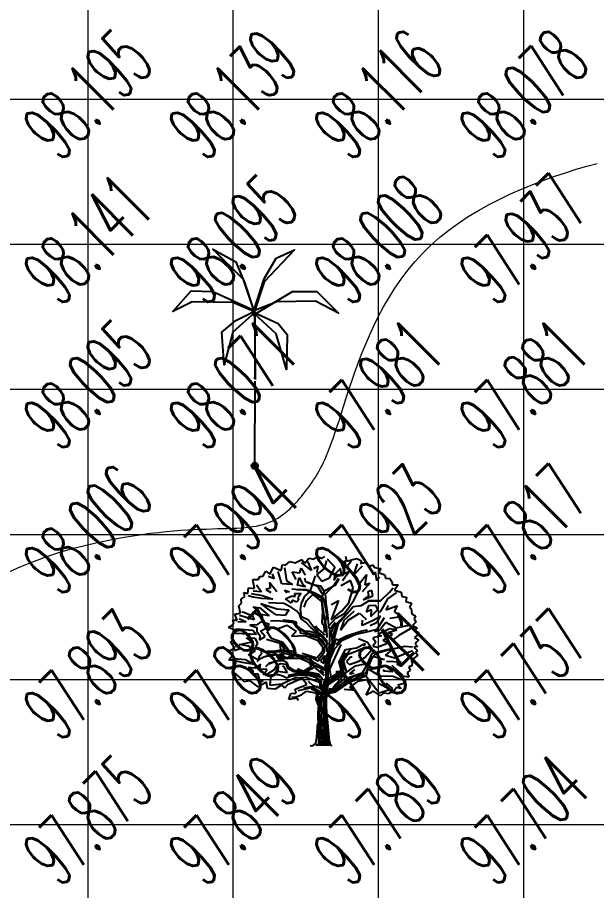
# Model space of a CAD drawing. Header units: millimetres. Extents: x 684983 to 685377, y 990360 to 990509.
# Drawn here: x 685059.05 to 685067.02, y 990431.13 to 990443.17 of the extents above; entities that cross this region are included whole.
import ezdxf

# ---------------------------------------------------------------- set-up
doc = ezdxf.new("R2010")
doc.units = ezdxf.units.MM
for name, color, linetype in [('CASHEW TREE', 7, 'Continuous'), ('SYMBOLS', 7, 'Continuous'), ('trees', 104, 'Continuous')]:
    doc.layers.add(name, color=color, linetype=linetype)
for name, color, linetype, lineweight in [('CON_1', 7, 'Continuous', 9), ('grid', 8, 'Continuous', 9), ('GRID LEVELS', 7, 'Continuous', 13)]:
    doc.layers.add(name, color=color, linetype=linetype, lineweight=lineweight)
doc.styles.get("Standard").update_dxf_attribs({"font": 'RomanS'})

# ---------------------------------------------------------------- blocks, each defined once
blk = doc.blocks.new('A$C11072AF8')
blk.add_hatch(color=3).paths.add_polyline_path([(0.7827, 0.03, 1), (0.7227, 0.03, 1)])
at = {"color": 3}
blk.add_line((0.7527, 0.03), (0.7578, 0.8082), dxfattribs=at)
blk.add_lwpolyline([(0.7538, 0.8315), (0.7578, 0.8627), (0.7578, 1.4423), (0.553, 1.2582), (0.4711, 0.9582), (0.4506, 1.2582), (0.5803, 1.3673), (0.7441, 1.4491), (0.553, 1.5309), (0.1775, 1.5377), (0, 1.4491), (0.1707, 1.64), (0.3687, 1.6332), (0.7441, 1.4627), (0.6486, 1.7423), (0.3687, 2.0219), (0.5803, 1.9059), (0.6622, 1.7082), (0.7441, 1.4559), (0.8397, 1.7491), (0.9489, 1.94), (1.1196, 2.015), (0.8397, 1.7218), (0.7373, 1.415), (1.0991, 1.6332), (1.3244, 1.6332), (1.5224, 1.4355), (1.3108, 1.5446), (0.9558, 1.5377), (0.7305, 1.4491), (0.9694, 1.34), (1.0513, 1.2377), (1.0445, 0.9173), (0.9489, 1.2446), (0.751, 1.4287), (0.7578, 0.8354), (0.7591, 0.8234)], dxfattribs=at)
blk.add_circle((0.7527, 0.03), 0.03, dxfattribs=at)
blk = doc.blocks.new('A$C0CA14312')
blk.add_blockref('A$C11072AF8', (0, 0))
blk = doc.blocks.new('CCONUT')
at = {"xscale": 0.6000000000000001, "yscale": 0.6000000000000001, "zscale": 0.6000000000000001}
blk.add_blockref('A$C0CA14312', (-0.4516, -0.018), dxfattribs=at)
blk = doc.blocks.new('A$C29B74AC5')
at = {"layer": 'trees', "color": 84, "true_color": 0x2aaf18}
for p, q in [((1.201, 3.782), (1.292, 3.856)), ((1.292, 3.856), (1.398, 3.831)), ((1.398, 3.831), (1.538, 3.897)), ((1.686, 3.93), (1.793, 3.905)), ((1.793, 3.905), (1.876, 3.963)), ((1.876, 3.963), (1.958, 3.922)), ((1.958, 3.922), (2.024, 3.963)), ((2.451, 3.971), (2.476, 3.864)), ((2.476, 3.864), (2.69, 3.922)), ((2.789, 3.872), (2.764, 3.815)), ((2.764, 3.815), (2.855, 3.839)), ((2.855, 3.839), (2.953, 3.757)), ((0.724, 3.543), (0.79, 3.658)), ((0.872, 3.593), (0.946, 3.741)), ((0.946, 3.741), (1.111, 3.667)), ((1.111, 3.667), (1.135, 3.798)), ((1.135, 3.798), (1.201, 3.782)), ((1.174, 3.724), (1.216, 3.453)), ((2.953, 3.757), (3.027, 3.79)), ((3.027, 3.79), (3.06, 3.732)), ((3.06, 3.732), (3.192, 3.708)), ((3.192, 3.708), (3.143, 3.626)), ((0.551, 3.289), (0.518, 3.478)), ((0.518, 3.478), (0.625, 3.478)), ((0.666, 3.552), (0.724, 3.543)), ((3.143, 3.626), (3.274, 3.576)), ((3.274, 3.576), (3.291, 3.511)), ((3.381, 3.502), (3.422, 3.437)), ((0.428, 3.305), (0.551, 3.289)), ((3.439, 3.371), (3.554, 3.371)), ((3.554, 3.371), (3.48, 3.256)), ((0.271, 3.067), (0.346, 3.124)), ((0.346, 3.124), (0.329, 3.206)), ((0.329, 3.206), (0.411, 3.19)), ((3.48, 3.256), (3.62, 3.215)), ((3.62, 3.215), (3.628, 3.124)), ((3.628, 3.124), (3.727, 3.108)), ((3.727, 3.108), (3.718, 3.017)), ((0.14, 2.754), (0.255, 2.779)), ((0.189, 2.631), (0.14, 2.754)), ((3.792, 2.894), (3.825, 2.869)), ((3.825, 2.869), (3.842, 2.762)), ((3.842, 2.762), (3.916, 2.721)), ((0.115, 2.549), (0.099, 2.631)), ((0.099, 2.631), (0.189, 2.631)), ((3.932, 2.598), (3.858, 2.516)), ((3.891, 2.655), (3.932, 2.598)), ((0.008, 2.475), (0.115, 2.549)), ((0.14, 2.417), (0.008, 2.475)), ((0.066, 2.318), (0.14, 2.417)), ((3.858, 2.516), (3.949, 2.466)), ((3.949, 2.466), (3.899, 2.417)), ((3.899, 2.417), (3.99, 2.368)), ((0.049, 2.17), (0.099, 2.22)), ((0.099, 2.22), (0.066, 2.318)), ((3.949, 2.318), (3.899, 2.269)), ((3.899, 2.269), (3.99, 2.22)), ((3.99, 2.22), (3.94, 2.17)), ((3.99, 2.368), (3.949, 2.318)), ((3.957, 2.08), (3.883, 2.064)), ((3.883, 2.064), (3.957, 1.998)), ((3.94, 2.17), (3.908, 2.129)), ((0.082, 1.883), (0, 1.99)), ((3.957, 1.998), (3.916, 1.957)), ((3.916, 1.957), (3.965, 1.899)), ((0.156, 1.644), (0.107, 1.792)), ((3.842, 1.677), (3.776, 1.652)), ((3.776, 1.652), (3.809, 1.578)), ((3.825, 1.784), (3.85, 1.726)), ((3.85, 1.726), (3.842, 1.677)), ((0.099, 1.554), (0.156, 1.644)), ((0.271, 1.406), (0.099, 1.554)), ((3.809, 1.578), (3.743, 1.537)), ((3.743, 1.537), (3.776, 1.439)), ((0.337, 1.34), (0.271, 1.406)), ((0.461, 1.357), (0.337, 1.34)), ((0.625, 1.233), (0.461, 1.357)), ((0.798, 1.332), (0.625, 1.233)), ((3.371, 1.176), (3.141, 1.307)), ((3.776, 1.439), (3.628, 1.455)), ((3.718, 1.34), (3.653, 1.299)), ((0.979, 1.184), (0.823, 1.2)), ((1.119, 1.274), (0.979, 1.184)), ((1.308, 1.093), (1.423, 1.102)), ((3.036, 1.143), (2.887, 1.061)), ((3.184, 1.044), (3.036, 1.143)), ((3.157, 1.11), (3.371, 1.176)), ((3.249, 1.102), (3.184, 1.044)), ((3.365, 1.085), (3.249, 1.102)), ((3.43, 1.184), (3.365, 1.085)), ((3.439, 1.102), (3.43, 1.184)), ((3.521, 1.217), (3.439, 1.102)), ((3.62, 1.2), (3.521, 1.217)), ((3.546, 1.266), (3.62, 1.2)), ((1.267, 0.97), (1.308, 1.093)), ((1.44, 0.995), (1.267, 0.97)), ((1.473, 0.945), (1.44, 0.995))]:
    blk.add_line(p, q, dxfattribs=at)
at = {"layer": 'trees', "color": 62, "true_color": 0xacc205}
for p, q in [((1.742, 3.667), (1.536, 3.839)), ((2.351, 3.708), (2.227, 3.593)), ((0.625, 3.478), (0.666, 3.552)), ((1.125, 3.387), (1.043, 3.65)), ((2.104, 3.502), (1.956, 3.437)), ((2.894, 3.585), (2.861, 3.371)), ((3.291, 3.511), (3.381, 3.502)), ((3.422, 3.437), (3.439, 3.371)), ((0.697, 3.223), (0.525, 3.239)), ((1.174, 3.256), (1.279, 3.225)), ((2.631, 3.05), (2.746, 3.28)), ((3.19, 3.042), (3.371, 3.215)), ((0.222, 2.927), (0.28, 2.984)), ((0.255, 2.779), (0.222, 2.927)), ((0.28, 2.984), (0.271, 3.067)), ((0.681, 2.976), (1.018, 2.869)), ((2.943, 3.05), (3.19, 3.042)), ((3.718, 3.017), (3.834, 2.984)), ((3.834, 2.984), (3.792, 2.894)), ((0.854, 2.721), (0.681, 2.746)), ((0.377, 2.598), (0.204, 2.59)), ((3.916, 2.721), (3.891, 2.655)), ((0.154, 2.45), (0.516, 2.417)), ((0.673, 2.401), (0.821, 2.483)), ((3.908, 2.129), (3.957, 2.08)), ((0.747, 1.858), (0.648, 1.809)), ((0.829, 1.948), (0.738, 1.965)), ((3.965, 1.899), (3.825, 1.784)), ((3.419, 1.687), (3.642, 1.48)), ((2.877, 1.463), (3.157, 1.11)), ((3.453, 1.447), (3.174, 1.455)), ((3.304, 1.315), (3.437, 1.2)), ((3.628, 1.455), (3.718, 1.34)), ((2.887, 1.061), (2.978, 1.25))]:
    blk.add_line(p, q, dxfattribs=at)
at = {"layer": 'trees', "color": 97, "true_color": 0x279b30}
for p, q in [((1.538, 3.897), (1.604, 3.823)), ((1.604, 3.823), (1.686, 3.93)), ((1.66, 3.856), (1.742, 3.667)), ((2.014, 3.708), (2.063, 3.88)), ((2.071, 3.913), (2.227, 3.741)), ((2.474, 3.732), (2.433, 3.88)), ((2.573, 3.864), (2.474, 3.732)), ((1.495, 3.617), (1.528, 3.716)), ((1.528, 3.716), (1.61, 3.568)), ((1.791, 3.708), (1.874, 3.757)), ((1.874, 3.757), (1.857, 3.626)), ((1.857, 3.576), (2.014, 3.708)), ((2.227, 3.741), (2.104, 3.502)), ((2.631, 3.576), (2.705, 3.806)), ((2.803, 3.757), (2.631, 3.576)), ((0.961, 3.494), (0.845, 3.543)), ((0.919, 3.601), (0.961, 3.494)), ((1.421, 3.478), (1.339, 3.642)), ((3.108, 3.453), (3.083, 3.642)), ((3.157, 3.535), (3.108, 3.453)), ((0.59, 3.371), (0.697, 3.223)), ((0.878, 3.297), (0.788, 3.272)), ((1.018, 3.223), (0.862, 3.42)), ((0.862, 3.42), (0.878, 3.297)), ((0.483, 3.19), (0.714, 3.149)), ((0.788, 3.272), (0.895, 3.206)), ((3.519, 3.206), (3.33, 3.075)), ((3.544, 2.927), (3.305, 2.836)), ((3.478, 2.812), (3.544, 2.927)), ((0.294, 2.812), (0.508, 2.721)), ((3.61, 2.705), (3.478, 2.812)), ((0.228, 2.664), (0.377, 2.598)), ((0.541, 2.639), (0.237, 2.729)), ((3.297, 2.59), (3.511, 2.466)), ((3.379, 2.672), (3.61, 2.705)), ((3.346, 2.368), (3.527, 2.425)), ((3.527, 2.425), (3.371, 2.45)), ((3.511, 2.466), (3.823, 2.532)), ((3.84, 2.466), (3.568, 2.31)), ((0.59, 2.327), (0.154, 2.351)), ((3.568, 2.31), (3.415, 2.199)), ((0, 1.99), (0.14, 2.039)), ((0.14, 2.039), (0.049, 2.17)), ((0.261, 2.039), (0.13, 1.99)), ((0.154, 2.096), (0.261, 2.039)), ((0.237, 2.121), (0.5, 2.179)), ((0.426, 2.088), (0.237, 2.121)), ((3.453, 2.031), (3.692, 2.088)), ((3.692, 2.088), (3.856, 2.072)), ((3.856, 1.99), (3.478, 1.833)), ((0.121, 1.825), (0.36, 1.809)), ((0.294, 1.743), (0.146, 1.776)), ((0.549, 1.702), (0.294, 1.743)), ((3.305, 1.661), (3.445, 1.546)), ((3.313, 1.768), (3.618, 1.759)), ((3.618, 1.759), (3.527, 1.71)), ((3.527, 1.71), (3.618, 1.677)), ((3.445, 1.546), (3.248, 1.562)), ((3.618, 1.381), (3.453, 1.447))]:
    blk.add_line(p, q, dxfattribs=at)
at = {"layer": 'trees', "color": 97, "true_color": 0x25742c}
for p, q in [((2.69, 3.922), (2.789, 3.872)), ((0.79, 3.658), (0.872, 3.593)), ((2.367, 3.568), (2.351, 3.708)), ((1.339, 3.642), (1.495, 3.617)), ((1.446, 3.363), (1.487, 3.519)), ((1.487, 3.519), (1.561, 3.379)), ((1.627, 3.428), (1.602, 3.511)), ((1.956, 3.437), (1.857, 3.576)), ((2.195, 3.338), (2.31, 3.511)), ((2.227, 3.593), (2.211, 3.469)), ((2.211, 3.469), (2.293, 3.585)), ((2.244, 3.371), (2.318, 3.502)), ((2.524, 3.642), (2.367, 3.568)), ((2.392, 3.461), (2.524, 3.642)), ((2.721, 3.363), (2.894, 3.585)), ((0.411, 3.19), (0.428, 3.305)), ((1.347, 3.379), (1.125, 3.387)), ((1.216, 3.453), (1.347, 3.379)), ((1.619, 3.33), (1.446, 3.363)), ((1.561, 3.379), (1.619, 3.33)), ((1.775, 3.371), (1.627, 3.428)), ((1.882, 3.33), (1.652, 3.428)), ((1.94, 3.338), (1.775, 3.371)), ((2.4, 3.371), (2.355, 3.348)), ((2.557, 3.461), (2.4, 3.371)), ((2.614, 3.305), (2.557, 3.461)), ((2.96, 3.404), (2.803, 3.223)), ((2.861, 3.371), (2.96, 3.404)), ((3.371, 3.215), (3.453, 3.305)), ((0.525, 3.108), (0.418, 3.141)), ((0.697, 3.083), (0.525, 3.108)), ((0.714, 3.149), (0.936, 3.067)), ((1.223, 3.193), (1.174, 3.256)), ((1.199, 3.075), (1.314, 3.132)), ((1.314, 3.132), (1.405, 3.132)), ((1.405, 3.132), (1.388, 3.19)), ((1.635, 3.264), (1.43, 3.264)), ((2.935, 3.141), (2.82, 3.058)), ((2.82, 3.058), (3.025, 3.141)), ((3.001, 3.247), (2.918, 3.223)), ((2.918, 3.223), (2.935, 3.141)), ((3.025, 3.141), (3.001, 3.247)), ((0.887, 2.828), (0.681, 2.976)), ((0.936, 3.067), (0.697, 3.083)), ((1.166, 2.976), (0.845, 2.993)), ((1.323, 2.894), (1.166, 2.976)), ((1.323, 2.984), (1.199, 3.075)), ((1.339, 3.05), (1.323, 2.984)), ((1.43, 3.009), (1.339, 3.05)), ((1.471, 3.05), (1.43, 3.009)), ((1.454, 3.099), (1.471, 3.05)), ((2.779, 2.935), (2.943, 3.034)), ((2.935, 2.927), (2.886, 2.803)), ((2.935, 3.04), (2.943, 3.05)), ((3.091, 2.935), (2.935, 2.927)), ((2.943, 3.034), (3.182, 3.034)), ((3.132, 2.853), (3.091, 2.935)), ((3.33, 3.075), (3.19, 2.828)), ((3.305, 2.836), (3.354, 2.935)), ((0.516, 2.803), (0.648, 2.82)), ((0.714, 2.68), (0.516, 2.803)), ((0.648, 2.82), (0.525, 2.91)), ((0.525, 2.91), (0.664, 2.886)), ((0.664, 2.886), (0.854, 2.721)), ((0.681, 2.746), (0.714, 2.68)), ((1.002, 2.738), (0.887, 2.828)), ((2.886, 2.803), (2.993, 2.853)), ((2.993, 2.853), (2.984, 2.705)), ((2.984, 2.705), (3.132, 2.853)), ((3.19, 2.828), (3.167, 2.784)), ((0.508, 2.721), (0.541, 2.639)), ((0.681, 2.598), (0.599, 2.532)), ((0.854, 2.549), (0.681, 2.598)), ((1.035, 2.614), (0.887, 2.606)), ((2.803, 2.516), (2.812, 2.631)), ((3.034, 2.623), (2.803, 2.516)), ((2.886, 2.647), (2.86, 2.64)), ((2.968, 2.516), (3.116, 2.59)), ((3.182, 2.713), (3.034, 2.623)), ((3.116, 2.59), (3.182, 2.713)), ((3.116, 2.442), (3.272, 2.688)), ((3.165, 2.417), (3.297, 2.59)), ((0.599, 2.532), (0.451, 2.524)), ((0.451, 2.524), (0.599, 2.475)), ((0.516, 2.417), (0.59, 2.327)), ((0.599, 2.475), (0.599, 2.401)), ((0.599, 2.401), (0.664, 2.31)), ((0.771, 2.286), (0.673, 2.401)), ((0.903, 2.244), (0.813, 2.384)), ((0.821, 2.483), (0.854, 2.549)), ((1, 2.444), (1.01, 2.442)), ((2.672, 2.335), (2.869, 2.376)), ((2.795, 2.409), (2.91, 2.425)), ((2.869, 2.376), (3.116, 2.442)), ((3.061, 2.392), (3.165, 2.417)), ((3.371, 2.45), (3.132, 2.327)), ((0.5, 2.179), (0.385, 2.261)), ((0.385, 2.261), (0.557, 2.253)), ((0.557, 2.253), (0.615, 2.146)), ((0.664, 2.31), (0.656, 2.22)), ((0.656, 2.22), (0.771, 2.286)), ((2.91, 2.162), (2.726, 2.239)), ((3.206, 2.302), (3.025, 2.261)), ((3.025, 2.261), (3.091, 2.17)), ((3.132, 2.327), (3.206, 2.302)), ((3.239, 2.212), (3.437, 2.327)), ((3.33, 2.146), (3.239, 2.212)), ((3.437, 2.327), (3.346, 2.368)), ((0.574, 1.998), (0.426, 2.088)), ((0.615, 2.146), (0.574, 2.072)), ((0.574, 2.072), (0.681, 2.006)), ((2.639, 1.965), (2.795, 2.039)), ((2.68, 2.047), (2.861, 2.138)), ((2.861, 2.138), (2.845, 2.084)), ((2.861, 1.85), (3.009, 2.022)), ((3.009, 2.022), (2.91, 2.162)), ((3.437, 2.039), (3.001, 1.932)), ((3.091, 2.17), (3.025, 2.088)), ((3.025, 2.088), (3.116, 2.064)), ((3.083, 1.932), (3.437, 2.039)), ((3.116, 2.064), (3.33, 2.146)), ((3.289, 1.891), (3.453, 2.031)), ((0.016, 1.792), (0.082, 1.883)), ((0.426, 1.907), (0.574, 1.998)), ((0.64, 1.792), (0.426, 1.907)), ((0.697, 1.924), (0.64, 1.858)), ((0.64, 1.858), (0.64, 1.792)), ((0.681, 2.006), (0.697, 1.924)), ((0.87, 1.899), (0.747, 1.858)), ((0.804, 1.866), (0.79, 1.852)), ((1.002, 1.907), (0.804, 1.866)), ((0.985, 1.924), (0.87, 1.899)), ((1.981, 1.924), (2.014, 1.965)), ((2.59, 1.852), (2.557, 1.858)), ((2.729, 1.768), (2.861, 1.85)), ((3.001, 1.932), (2.877, 1.652)), ((2.96, 1.768), (3.083, 1.932)), ((3.025, 1.874), (3.272, 1.809)), ((3.478, 1.833), (3.289, 1.891)), ((0.107, 1.792), (0.016, 1.792)), ((0.36, 1.809), (0.549, 1.702)), ((0.673, 1.71), (0.566, 1.628)), ((0.648, 1.809), (0.599, 1.759)), ((0.664, 1.603), (0.673, 1.71)), ((0.789, 1.658), (0.862, 1.735)), ((0.87, 1.718), (0.837, 1.718)), ((0.862, 1.735), (1.076, 1.792)), ((1.01, 1.768), (0.87, 1.718)), ((1.01, 1.677), (0.961, 1.587)), ((1.158, 1.776), (1.01, 1.768)), ((1.092, 1.718), (1.01, 1.677)), ((1.216, 1.702), (1.092, 1.718)), ((1.133, 1.675), (1.158, 1.669)), ((1.232, 1.735), (1.158, 1.776)), ((1.158, 1.669), (1.232, 1.529)), ((1.257, 1.611), (1.216, 1.702)), ((1.265, 1.644), (1.232, 1.735)), ((2.54, 1.702), (2.729, 1.768)), ((2.663, 1.677), (2.828, 1.71)), ((2.877, 1.652), (2.803, 1.521)), ((2.828, 1.71), (2.968, 1.685)), ((2.951, 1.595), (3.238, 1.656)), ((0.566, 1.628), (0.418, 1.636)), ((0.418, 1.636), (0.516, 1.578)), ((0.516, 1.578), (0.508, 1.505)), ((0.508, 1.505), (0.623, 1.513)), ((0.623, 1.513), (0.648, 1.398)), ((0.813, 1.595), (0.664, 1.603)), ((0.73, 1.488), (0.813, 1.595)), ((0.829, 1.505), (0.763, 1.472)), ((0.961, 1.587), (0.829, 1.505)), ((1.035, 1.554), (0.887, 1.431)), ((1.051, 1.488), (1.01, 1.488)), ((1.232, 1.529), (1.035, 1.554)), ((1.142, 1.455), (1.051, 1.488)), ((1.471, 1.513), (1.249, 1.472)), ((1.372, 1.546), (1.257, 1.611)), ((1.38, 1.578), (1.265, 1.644)), ((1.512, 1.48), (1.306, 1.447)), ((2.641, 1.598), (2.54, 1.505)), ((2.54, 1.505), (2.634, 1.523)), ((2.77, 1.472), (2.894, 1.472)), ((3.174, 1.455), (2.951, 1.595)), ((3.248, 1.562), (3.272, 1.595)), ((0.648, 1.398), (0.73, 1.357)), ((0.73, 1.357), (0.656, 1.315)), ((0.823, 1.2), (0.798, 1.332)), ((0.887, 1.431), (0.87, 1.266)), ((0.87, 1.266), (1.125, 1.299)), ((1.125, 1.299), (1.397, 1.422)), ((1.216, 1.414), (1.142, 1.455)), ((1.306, 1.447), (1.216, 1.414)), ((1.547, 1.406), (1.242, 1.274)), ((1.645, 1.283), (1.547, 1.406)), ((2.904, 1.381), (2.707, 1.348)), ((2.978, 1.25), (2.904, 1.381)), ((3.141, 1.307), (3.162, 1.316)), ((3.653, 1.299), (3.546, 1.266)), ((1.176, 1.209), (1.119, 1.274)), ((1.242, 1.274), (1.176, 1.209)), ((1.423, 1.102), (1.398, 1.184)), ((1.586, 1.176), (1.454, 1.151)), ((1.332, 1.027), (1.397, 1.019)), ((1.397, 1.019), (1.536, 1.069))]:
    blk.add_line(p, q, dxfattribs=at)
at = {"layer": 'trees', "color": 49, "true_color": 0x594322}
for p, q in [((1.717, 3.231), (1.824, 3.56)), ((2.524, 2.993), (2.614, 3.305)), ((1.989, 3.099), (1.824, 3.19)), ((1.997, 2.779), (1.948, 3.091)), ((1.948, 3.017), (1.972, 2.812)), ((2.063, 2.746), (2.03, 2.943)), ((2.079, 2.795), (2.046, 2.993)), ((2.31, 3.042), (2.203, 2.771)), ((1.495, 2.738), (1.43, 2.828)), ((1.536, 2.697), (1.512, 2.853)), ((1.972, 2.812), (1.956, 2.59)), ((2.038, 2.59), (2.063, 2.746)), ((2.112, 2.458), (2.079, 2.795)), ((2.153, 2.639), (2.367, 2.82)), ((2.203, 2.771), (2.153, 2.639)), ((2.252, 2.672), (2.417, 2.762)), ((2.31, 2.557), (2.54, 2.82)), ((2.631, 2.812), (2.417, 2.623)), ((2.507, 2.631), (2.746, 2.779)), ((2.54, 2.828), (2.614, 2.919)), ((2.746, 2.779), (2.886, 2.647)), ((1.372, 2.573), (1.207, 2.598)), ((1.43, 2.59), (1.347, 2.606)), ((1.956, 2.59), (1.976, 2.524)), ((2.063, 2.45), (2.038, 2.59)), ((2.112, 2.516), (2.252, 2.672)), ((2.162, 2.368), (2.236, 2.582)), ((2.269, 2.557), (2.392, 2.68)), ((2.351, 2.417), (2.507, 2.631)), ((1.635, 2.36), (1.495, 2.434)), ((1.931, 2.335), (1.816, 2.401)), ((2.038, 2.318), (1.857, 2.466)), ((1.997, 2.549), (2.005, 2.376)), ((2.071, 2.269), (2.063, 2.45)), ((2.121, 2.417), (2.121, 2.195)), ((2.178, 2.244), (2.269, 2.557)), ((2.236, 2.31), (2.31, 2.557)), ((1.084, 2.138), (0.804, 2.228)), ((1.61, 2.31), (1.866, 2.212)), ((1.989, 2.195), (1.833, 2.318)), ((1.964, 2.31), (1.857, 2.351)), ((2.038, 2.236), (1.931, 2.335)), ((2.178, 2.162), (2.162, 2.368)), ((2.392, 2.212), (2.672, 2.335)), ((2.112, 1.652), (2.17, 2.047)), ((2.45, 2.014), (2.68, 2.047)), ((1.109, 1.94), (1.298, 1.916)), ((1.314, 1.883), (1.339, 1.94)), ((1.685, 1.858), (1.314, 1.916)), ((1.397, 1.924), (1.528, 1.891)), ((1.709, 1.735), (1.446, 1.85)), ((1.528, 1.891), (1.734, 1.858)), ((1.857, 1.833), (1.545, 1.931)), ((1.734, 1.858), (1.89, 1.768)), ((2.03, 1.636), (2.055, 1.866)), ((2.046, 1.611), (2.096, 1.866)), ((2.499, 1.916), (2.639, 1.965)), ((2.03, 1.578), (1.783, 1.685)), ((2.022, 1.611), (1.8, 1.735)), ((2.046, 1.422), (2.063, 1.694)), ((2.071, 1.381), (2.112, 1.652)), ((2.088, 1.546), (2.121, 1.776)), ((2.474, 1.554), (2.408, 1.776)), ((1.495, 1.529), (1.372, 1.546)), ((1.578, 1.554), (1.38, 1.578)), ((1.569, 1.554), (1.452, 1.611)), ((1.66, 1.529), (1.495, 1.529)), ((1.709, 1.463), (1.512, 1.48)), ((1.89, 1.496), (1.75, 1.529)), ((1.948, 1.414), (1.791, 1.505)), ((1.964, 1.34), (1.8, 1.472)), ((2.014, 1.472), (1.841, 1.62)), ((1.972, 1.398), (1.89, 1.496)), ((2.005, 1.529), (1.931, 1.587)), ((2.046, 1.357), (2.046, 1.611)), ((2.096, 1.307), (2.088, 1.546)), ((2.088, 1.283), (2.45, 1.521)), ((2.121, 1.603), (2.145, 1.431)), ((2.145, 1.431), (2.269, 1.505)), ((2.211, 1.414), (2.384, 1.513)), ((1.397, 1.422), (1.627, 1.439)), ((1.627, 1.439), (1.907, 1.332)), ((1.94, 1.348), (1.833, 1.431)), ((1.907, 1.332), (1.923, 1.2)), ((1.964, 1.176), (1.94, 1.348)), ((1.964, 1.061), (1.997, 1.315)), ((1.997, 1.315), (2.046, 1.422)), ((2.005, 0.995), (2.046, 1.291)), ((2.014, 1.167), (2.046, 1.357)), ((2.046, 1.291), (2.211, 1.414)), ((2.055, 1.225), (2.071, 1.381)), ((2.071, 1.151), (2.088, 1.283)), ((1.94, 0), (1.964, 1.061)), ((2.063, 0), (2.046, 1.011))]:
    blk.add_line(p, q, dxfattribs=at)
at = {"layer": 'trees', "color": 47, "true_color": 0x8d6a35}
for p, q in [((1.972, 3.173), (1.882, 3.33)), ((2.014, 3.223), (1.94, 3.338)), ((2.022, 3.247), (2.244, 3.371)), ((2.038, 3.182), (2.195, 3.338)), ((1.643, 3.247), (1.331, 3.28)), ((1.388, 3.19), (1.528, 3.19)), ((1.528, 3.19), (1.454, 3.099)), ((1.536, 2.976), (1.602, 3.132)), ((1.602, 3.132), (1.717, 3.231)), ((1.824, 3.19), (1.635, 3.264)), ((1.767, 3.165), (1.948, 3.017)), ((1.972, 3.132), (2.022, 3.247)), ((2.046, 2.993), (2.038, 3.182)), ((1.512, 2.853), (1.536, 2.976)), ((1.59, 2.904), (1.635, 3.034)), ((2.03, 2.943), (1.989, 3.099)), ((2.157, 2.971), (2.162, 2.96)), ((2.162, 2.96), (2.31, 3.042)), ((2.367, 2.82), (2.524, 2.993)), ((2.524, 2.894), (2.631, 3.05)), ((2.614, 2.919), (2.779, 2.935)), ((1.018, 2.869), (1.265, 2.845)), ((1.265, 2.845), (1.191, 2.729)), ((1.43, 2.828), (1.323, 2.894)), ((2.392, 2.68), (2.54, 2.828)), ((2.417, 2.762), (2.524, 2.894)), ((2.632, 2.812), (2.631, 2.812)), ((1.191, 2.729), (1.002, 2.738)), ((1.207, 2.598), (1.035, 2.614)), ((1.347, 2.606), (1.142, 2.631)), ((1.43, 2.483), (1.372, 2.573)), ((1.43, 2.524), (1.43, 2.59)), ((1.528, 2.655), (1.495, 2.738)), ((1.627, 2.59), (1.528, 2.655)), ((1.676, 2.631), (1.536, 2.697)), ((1.726, 2.475), (1.627, 2.59)), ((1.742, 2.54), (1.676, 2.631)), ((2.417, 2.623), (2.351, 2.417)), ((1.01, 2.442), (1.224, 2.524)), ((1.224, 2.524), (1.421, 2.392)), ((1.421, 2.392), (1.323, 2.294)), ((1.512, 2.45), (1.43, 2.524)), ((1.61, 2.392), (1.512, 2.45)), ((1.512, 2.36), (1.512, 2.392)), ((1.701, 2.392), (1.61, 2.392)), ((1.857, 2.351), (1.701, 2.392)), ((1.816, 2.401), (1.726, 2.475)), ((1.857, 2.466), (1.836, 2.502)), ((2.474, 2.302), (2.795, 2.409)), ((1.142, 2.162), (0.903, 2.244)), ((1.323, 2.294), (1.61, 2.31)), ((1.652, 2.327), (1.512, 2.36)), ((1.948, 2.286), (1.635, 2.36)), ((1.833, 2.318), (1.652, 2.327)), ((1.882, 2.253), (1.701, 2.31)), ((1.866, 2.212), (1.981, 2.064)), ((1.997, 2.105), (1.882, 2.253)), ((2.088, 2.121), (1.948, 2.286)), ((2.079, 2.179), (1.964, 2.31)), ((2.03, 2.08), (1.989, 2.195)), ((2.121, 2.195), (2.104, 2.039)), ((2.17, 2.047), (2.219, 2.203)), ((2.211, 2.088), (2.26, 2.236)), ((2.219, 2.203), (2.236, 2.31)), ((2.227, 2.039), (2.392, 2.212)), ((2.26, 2.236), (2.293, 2.212)), ((2.26, 2.121), (2.326, 2.203)), ((2.293, 2.212), (2.474, 2.302)), ((2.326, 2.203), (2.54, 2.302)), ((1.1, 2.014), (1.084, 2.138)), ((1.174, 2.006), (1.109, 2.154)), ((1.109, 2.154), (1.216, 2.031)), ((1.273, 1.99), (1.142, 2.162)), ((2.014, 1.965), (2.03, 2.08)), ((2.055, 1.866), (2.178, 2.162)), ((2.055, 2.146), (2.063, 1.965)), ((2.063, 1.694), (2.211, 2.088)), ((2.121, 1.776), (2.227, 2.039)), ((2.318, 1.759), (2.45, 2.014)), ((2.351, 1.743), (2.557, 2.022)), ((0.804, 1.981), (0.985, 1.99)), ((1.051, 1.965), (0.829, 1.948)), ((0.985, 1.99), (1.117, 2.006)), ((1.051, 1.891), (0.985, 1.924)), ((1.076, 1.792), (1.002, 1.907)), ((1.199, 1.965), (1.051, 1.965)), ((1.174, 1.792), (1.051, 1.891)), ((1.125, 1.792), (1.076, 1.866)), ((1.117, 2.006), (1.314, 1.99)), ((1.171, 1.876), (1.166, 1.883)), ((1.339, 1.94), (1.199, 1.965)), ((1.298, 1.916), (1.257, 1.833)), ((1.257, 1.833), (1.528, 1.833)), ((1.314, 1.99), (1.413, 1.965)), ((1.528, 1.866), (1.314, 1.883)), ((1.413, 1.965), (1.397, 1.924)), ((1.717, 1.784), (1.528, 1.866)), ((1.528, 1.833), (1.693, 1.743)), ((1.8, 1.735), (1.685, 1.858)), ((1.964, 1.965), (1.857, 1.833)), ((1.89, 1.768), (1.915, 1.842)), ((1.915, 1.842), (1.981, 1.924)), ((2.014, 1.891), (1.931, 1.768)), ((1.997, 1.726), (2.014, 1.891)), ((2.096, 1.866), (2.129, 1.998)), ((2.376, 1.776), (2.458, 1.948)), ((2.408, 1.776), (2.499, 1.916)), ((2.557, 1.858), (2.474, 1.759)), ((2.886, 1.529), (3.025, 1.874)), ((1.742, 1.661), (1.569, 1.554)), ((1.693, 1.743), (1.742, 1.661)), ((1.841, 1.62), (1.709, 1.735)), ((1.783, 1.685), (1.717, 1.784)), ((1.931, 1.768), (1.997, 1.726)), ((2.367, 1.554), (2.318, 1.759)), ((2.392, 1.546), (2.351, 1.743)), ((2.417, 1.587), (2.376, 1.776)), ((2.45, 1.521), (2.663, 1.677)), ((2.474, 1.759), (2.54, 1.702)), ((2.894, 1.472), (2.96, 1.768)), ((1.8, 1.472), (1.471, 1.513)), ((1.75, 1.529), (1.578, 1.554)), ((1.652, 1.57), (1.791, 1.636)), ((1.791, 1.505), (1.66, 1.529)), ((1.833, 1.431), (1.709, 1.463)), ((2.186, 1.217), (2.417, 1.472)), ((2.269, 1.505), (2.269, 1.562)), ((2.269, 1.562), (2.367, 1.554)), ((2.384, 1.513), (2.417, 1.587)), ((2.417, 1.472), (2.441, 1.406)), ((2.499, 1.332), (2.77, 1.472)), ((2.803, 1.521), (2.515, 1.422)), ((2.548, 1.34), (2.877, 1.463)), ((2.631, 1.455), (2.886, 1.529)), ((1.398, 1.184), (1.645, 1.283)), ((1.775, 1.258), (1.677, 1.343)), ((2.441, 1.406), (2.186, 1.217)), ((2.211, 1.192), (2.631, 1.455)), ((2.252, 1.126), (2.548, 1.34)), ((2.26, 1.151), (2.499, 1.332)), ((2.707, 1.348), (2.534, 1.225)), ((1.536, 1.069), (1.635, 1.143)), ((1.685, 1.225), (1.578, 1.2)), ((1.767, 1.217), (1.586, 1.176)), ((1.635, 1.143), (1.833, 1.11)), ((1.866, 1.241), (1.685, 1.225)), ((1.824, 1.151), (1.734, 1.184)), ((1.94, 1.118), (1.767, 1.217)), ((1.923, 1.2), (1.775, 1.258)), ((1.94, 1.069), (1.824, 1.151)), ((1.833, 1.11), (1.898, 1.003)), ((1.964, 1.151), (1.866, 1.241)), ((2.022, 0.354), (2.055, 1.102)), ((2.046, 1.011), (2.096, 1.126)), ((2.055, 1.102), (2.055, 1.225)), ((2.055, 1.019), (2.121, 1.102)), ((2.236, 1.159), (2.071, 1.151)), ((2.096, 1.126), (2.26, 1.151)), ((2.104, 1.2), (2.211, 1.192)), ((2.121, 1.102), (2.252, 1.126)), ((2.665, 1.159), (2.427, 1.176)), ((2.534, 1.225), (2.665, 1.159)), ((1.898, 1.003), (1.89, 0.855)), ((1.915, 0.88), (1.94, 1.069)), ((2.005, 0.403), (2.005, 0.995)), ((2.055, 0.839), (2.055, 1.019)), ((1.907, 0.534), (1.915, 0.88)), ((2.096, 0), (2.055, 0.839)), ((2.121, 0.099), (2.079, 0.559)), ((1.857, 0.181), (1.874, 0.469)), ((1.923, 0), (1.907, 0.534)), ((2.005, 0), (2.005, 0.403)), ((2.022, 0), (2.022, 0.354)), ((1.712, 0), (1.775, 0.008)), ((1.775, 0.008), (1.833, 0.058)), ((1.833, 0.058), (1.857, 0.181)), ((1.859, 0.034), (1.841, 0)), ((1.856, 0), (1.859, 0.034)), ((2.145, 0.008), (2.121, 0.099)), ((2.177, 0), (2.145, 0.008))]:
    blk.add_line(p, q, dxfattribs=at)
at = {"layer": 'trees', "color": 45, "true_color": 0xba8d4a}
for p, q in [((1.635, 3.034), (1.767, 3.165)), ((1.948, 3.091), (1.643, 3.247)), ((2.046, 2.368), (1.997, 2.779)), ((2.236, 2.582), (2.121, 2.417)), ((1.512, 2.392), (1.43, 2.483)), ((1.882, 2.376), (1.742, 2.54)), ((1.981, 2.064), (1.964, 1.965)), ((2.353, 2.121), (2.121, 1.603)), ((1.166, 1.883), (1.109, 1.94)), ((2.104, 1.414), (2.392, 1.546)), ((2.515, 1.422), (2.236, 1.159)), ((1.981, 0), (2.014, 1.167)), ((1.89, 0.855), (1.874, 0.699)), ((1.874, 0.699), (1.89, 0))]:
    blk.add_line(p, q, dxfattribs=at)

msp = doc.modelspace()

# ---------------------------------------------------------------- linework, layer by layer
at = {"layer": 'CON_1', "color": 49, "linetype": 'Continuous', "elevation": 98, "flags": 128}
msp.add_lwpolyline([(685058.92, 990435.523), (685059.051, 990435.582), (685059.183, 990435.638), (685059.317, 990435.689), (685059.452, 990435.737), (685059.588, 990435.782), (685059.723, 990435.823), (685059.859, 990435.86), (685059.993, 990435.895), (685060.126, 990435.926), (685060.258, 990435.955), (685060.387, 990435.98), (685060.514, 990436.003), (685060.638, 990436.024), (685060.758, 990436.041), (685060.875, 990436.057), (685060.987, 990436.07), (685061.094, 990436.081), (685061.197, 990436.091), (685061.295, 990436.098), (685061.389, 990436.105), (685061.479, 990436.109), (685061.565, 990436.113), (685061.647, 990436.116), (685061.725, 990436.119), (685061.8, 990436.121), (685061.871, 990436.123), (685061.939, 990436.125), (685062.004, 990436.127), (685062.066, 990436.13), (685062.125, 990436.133), (685062.181, 990436.137), (685062.235, 990436.142), (685062.286, 990436.149), (685062.336, 990436.157), (685062.383, 990436.167), (685062.429, 990436.179), (685062.472, 990436.193), (685062.514, 990436.209), (685062.554, 990436.226), (685062.593, 990436.246), (685062.63, 990436.267), (685062.666, 990436.29), (685062.701, 990436.314), (685062.734, 990436.339), (685062.765, 990436.365), (685062.796, 990436.392), (685062.825, 990436.42), (685062.853, 990436.448), (685062.881, 990436.477), (685062.907, 990436.506), (685062.932, 990436.536), (685062.956, 990436.565), (685062.979, 990436.595), (685063.002, 990436.624), (685063.024, 990436.653), (685063.045, 990436.681), (685063.066, 990436.709), (685063.086, 990436.737), (685063.106, 990436.764), (685063.125, 990436.792), (685063.144, 990436.821), (685063.163, 990436.852), (685063.182, 990436.884), (685063.202, 990436.918), (685063.221, 990436.954), (685063.241, 990436.993), (685063.261, 990437.035), (685063.282, 990437.081), (685063.303, 990437.131), (685063.325, 990437.185), (685063.348, 990437.244), (685063.372, 990437.308), (685063.397, 990437.378), (685063.423, 990437.453), (685063.45, 990437.535), (685063.479, 990437.623), (685063.509, 990437.718), (685063.541, 990437.819), (685063.575, 990437.926), (685063.611, 990438.038), (685063.65, 990438.155), (685063.692, 990438.276), (685063.737, 990438.4), (685063.785, 990438.527), (685063.837, 990438.655), (685063.893, 990438.785), (685063.954, 990438.917), (685064.019, 990439.048), (685064.089, 990439.179), (685064.165, 990439.308), (685064.245, 990439.437), (685064.332, 990439.562), (685064.424, 990439.685), (685064.523, 990439.805), (685064.629, 990439.92), (685064.741, 990440.031), (685064.861, 990440.137), (685064.987, 990440.237), (685065.118, 990440.332), (685065.255, 990440.422), (685065.396, 990440.508), (685065.541, 990440.588), (685065.688, 990440.664), (685065.838, 990440.735), (685065.989, 990440.802), (685066.142, 990440.865), (685066.294, 990440.923), (685066.445, 990440.978), (685066.595, 990441.028), (685066.743, 990441.074), (685066.888, 990441.117), (685067.03, 990441.156)], dxfattribs=at)
at = {"layer": 'grid'}
for p, q in [((685060.014, 990509.155), (685060.014, 990370.9)), ((685062.014, 990509.155), (685062.014, 990370.9)), ((685064.014, 990509.155), (685064.014, 990370.9)), ((685066.014, 990509.155), (685066.014, 990370.9)), ((685085.196, 990442.038), (684982.764, 990442.038)), ((685085.196, 990440.038), (684982.764, 990440.038)), ((685085.196, 990438.038), (684982.764, 990438.038)), ((685085.196, 990436.038), (684982.764, 990436.038)), ((685085.196, 990434.038), (684982.764, 990434.038)), ((685085.196, 990432.038), (684982.764, 990432.038))]:
    msp.add_line(p, q, dxfattribs=at)

# ---------------------------------------------------------------- block references
at = {"layer": 'CASHEW TREE', "xscale": 0.6585748485127708, "yscale": 0.6585748485127708, "zscale": 0.6585748485127708}
msp.add_blockref('A$C29B74AC5', (685061.948, 990433.128, 97.844), dxfattribs=at)
at = {"layer": 'SYMBOLS', "ltscale": 10, "xscale": 2.5, "yscale": 2.5, "zscale": 2.5}
msp.add_blockref('CCONUT', (685062.313, 990436.985, 98.051), dxfattribs=at)

# ---------------------------------------------------------------- texts
at = {"layer": 'GRID LEVELS', "width": 0.5}
for s, p in [('98.195', (685059.63, 990441.158, 98.195)), ('98.116', (685063.63, 990441.158, 98.116)), ('98.078', (685065.63, 990441.158, 98.078)), ('98.139', (685061.63, 990441.158, 98.139)), ('98.141', (685059.63, 990439.158, 98.141)), ('98.095', (685061.63, 990439.158, 98.095)), ('98.008', (685063.63, 990439.158, 98.008)), ('97.937', (685065.63, 990439.158, 97.937)), ('98.095', (685059.63, 990437.158, 98.095)), ('98.071', (685061.63, 990437.158, 98.071)), ('97.981', (685063.63, 990437.158, 97.981)), ('97.881', (685065.63, 990437.158, 97.881)), ('98.006', (685059.63, 990435.158, 98.006)), ('97.994', (685061.63, 990435.158, 97.994)), ('97.923', (685063.63, 990435.158, 97.923)), ('97.817', (685065.63, 990435.158, 97.817)), ('97.893', (685059.63, 990433.158, 97.893)), ('97.883', (685061.63, 990433.158, 97.883)), ('97.737', (685065.63, 990433.158, 97.737)), ('97.841', (685063.63, 990433.158, 97.841)), ('97.875', (685059.63, 990431.158, 97.875)), ('97.704', (685065.63, 990431.158, 97.704)), ('97.849', (685061.63, 990431.158, 97.849)), ('97.789', (685063.63, 990431.158, 97.789))]:
    msp.add_text(s, height=0.8, rotation=45, dxfattribs=at).set_placement(p)

doc.saveas('drawing.dxf')
